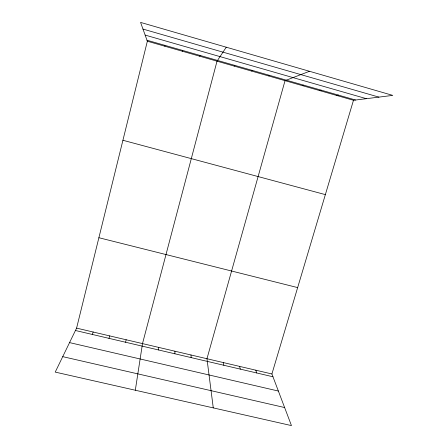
<?xml version="1.0" encoding="UTF-8"?>
<svg xmlns="http://www.w3.org/2000/svg" width="448" height="448" viewBox="0 0 448 448"><rect width="100%" height="100%" fill="white"/><g stroke="black" fill="none" stroke-linecap="round" stroke-linejoin="round"><path stroke-width="0.67" d="M174.888 353.797L174.91 351.204M158.547 349.966L158.749 347.413M182.392 51.257L182.465 50.383M135.313 390.236L142.503 343.599L217.017 61.18L226.262 47.202M125.586 342.244L126.162 339.763M353.478 100.279L271.908 373.974L291.458 425.6L55.227 372.098L76.591 328.126L147.353 41.216L140.566 22.4L392.773 95.39L353.478 100.279L147.353 41.216M108.965 338.352L109.732 335.905M199.758 56.23L200.038 55.423M92.249 334.438L93.206 332.024M234.175 66.091L234.875 65.408M251.227 70.98L252.134 70.358M268.184 75.841L269.293 75.275M309.49 71.288L285.04 80.668L206.959 358.725L213.27 407.893M302.305 85.613L303.817 85.176M319.463 90.53L321.177 90.154M336.521 95.418L338.43 95.099M62.737 356.647L284.62 407.54M69.558 342.602L278.376 391.054M76.591 328.126L271.908 373.974M75.438 330.495L272.972 376.774M98.89 237.72L297.651 287.594M122.926 140.269L325.36 194.622M145.141 35.084L366.352 98.678M146.994 40.219L355.583 100.016M142.974 29.075L378.896 97.115M255.808 370.194L256.693 372.96M239.618 366.391L240.324 369.13M223.334 362.572L223.86 365.271M164.786 45.315L164.926 46.25M190.977 354.978L191.139 357.605"/></g></svg>
